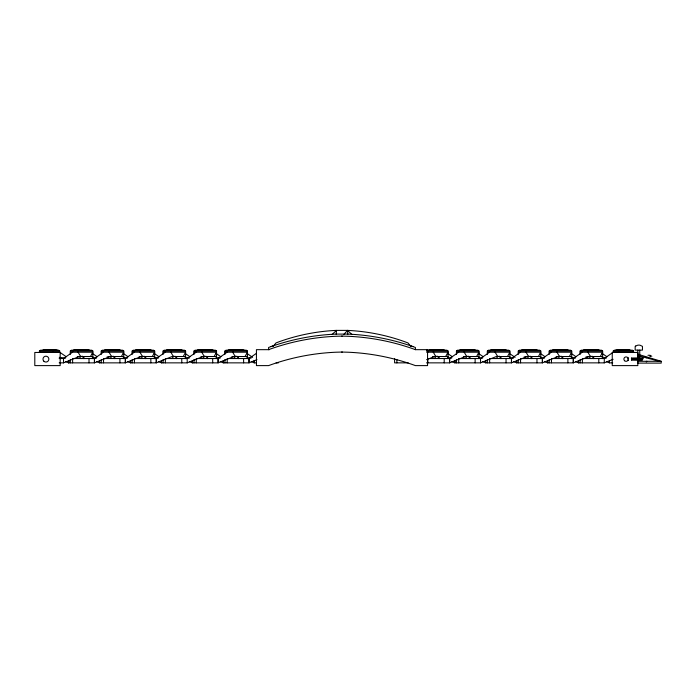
<?xml version="1.0" encoding="UTF-8"?>
<svg xmlns="http://www.w3.org/2000/svg" width="696" height="696" viewBox="0 0 696 696"><rect width="100%" height="100%" fill="white"/><g stroke="black" fill="none" stroke-linecap="round" stroke-linejoin="round"><path stroke-width="1.04" d="M336.194 334.315L336.49 330.391L347.504 330.391A195.454 195.454 0 0 1 404.741 341.727L407.96 342.919L411.075 346.599M631.542 358.057L631.429 359.023L643.252 358.797L643.104 357.831L631.542 358.04M90.463 356.526L92.846 352.202L70.322 352.202M121.382 356.526L123.766 352.202L101.242 352.202M152.302 356.526L154.686 352.202L132.162 352.202M183.222 356.526L185.606 352.202L163.081 352.202M214.142 356.526L216.526 352.202L194.001 352.202M245.053 356.526L247.445 352.202L224.921 352.202M445.649 356.526L448.041 352.202L426.596 352.202M476.569 356.526L478.961 352.202L456.437 352.202M507.488 356.526L509.881 352.202L487.357 352.202M538.408 356.526L540.801 352.202L518.276 352.202M569.328 356.526L571.721 352.202L549.196 352.202M600.248 356.526L602.64 352.202L580.116 352.202M78.605 350.201L78.1 352.202L80.632 356.526M109.524 350.201L109.02 352.202L111.551 356.526M140.444 350.201L139.939 352.202L142.471 356.526M171.364 350.201L170.859 352.202L173.391 356.526M202.284 350.201L201.779 352.202L204.302 356.526M233.204 350.201L232.699 352.202L235.222 356.526M433.799 350.201L433.295 352.202L435.818 356.526M464.719 350.201L464.215 352.202L466.738 356.526M495.639 350.201L495.134 352.202L497.657 356.526M526.559 350.201L526.054 352.202L528.577 356.526M557.479 350.201L556.974 352.202L559.497 356.526M588.398 350.201L587.885 352.202L590.417 356.526M619.31 350.201L618.805 352.202M646.279 361.998L646.784 361.18M627.836 358.353L628.279 357.718M79.283 358.536L80.962 356.161M110.203 358.536L111.882 356.161M141.123 358.536L142.802 356.161M172.042 358.536L173.722 356.161M202.962 358.536L204.641 356.161M233.882 358.536L235.561 356.161M434.478 358.536L436.157 356.161M465.398 358.536L467.077 356.161M496.318 358.536L497.997 356.161M527.229 358.536L528.917 356.161M558.149 358.536L559.836 356.161M589.068 358.536L590.747 356.161M272.919 346.599L276.034 342.919L279.244 341.71A195.454 195.454 0 0 1 336.49 330.374L332.018 334.55M343.624 334.68L347.504 330.391L351.976 334.55M79.144 349.67L78.126 350.201M110.064 349.67L109.046 350.201M140.984 349.67L139.966 350.201M171.903 349.67L170.885 350.201M202.823 349.67L201.796 350.201M233.743 349.67L232.716 350.201M434.339 349.67L433.312 350.201M465.259 349.67L464.232 350.201M496.178 349.67L495.152 350.201M527.098 349.67L526.072 350.201M558.009 349.67L556.991 350.201M588.929 349.67L587.911 350.201M619.849 349.67L618.831 350.201M59.717 352.202L39.411 352.202L39.411 351.045L40.525 350.201L58.603 350.201L59.717 351.045L59.717 352.202L66.311 356.804M70.322 354.368L70.322 351.045L71.444 350.201L91.733 350.201L92.846 351.045L92.846 358.64M73.654 350.201L72.541 351.045L72.541 352.202L63.475 358.536L63.58 362.86L59.169 362.86M101.242 354.368L101.242 351.045L102.364 350.201L122.653 350.201L123.766 351.045L123.766 358.64M104.574 350.201L103.452 351.045L103.452 352.202L94.395 358.536L94.395 362.86L110.229 356.526L123.766 356.526M132.162 354.368L132.162 351.045L133.284 350.201L153.572 350.201L154.686 351.045L154.686 358.64M135.494 350.201L134.371 351.045L134.371 352.202L125.315 358.536L125.315 362.86L141.149 356.526L154.686 356.526M163.081 354.368L163.081 351.045L164.204 350.201L184.492 350.201L185.606 351.045L185.606 358.64M166.414 350.201L165.291 351.045L165.291 352.202L156.235 358.536L156.235 362.86L172.069 356.526L185.606 356.526M194.001 354.368L194.001 351.045L195.124 350.201L215.412 350.201L216.526 351.045L216.526 358.64M197.333 350.201L196.211 351.045L196.211 352.202L187.154 358.536L187.259 362.86L161.437 362.86L161.437 360.676M224.921 354.368L224.921 351.045L226.043 350.201L246.332 350.201L247.445 351.045L247.445 358.64M228.253 350.201L227.131 351.045L227.131 352.202L218.074 358.536L218.074 362.86L233.908 356.526L247.445 356.526M428.84 350.201L427.727 351.045L427.727 352.202M456.437 354.368L456.437 351.045L457.55 350.201L477.839 350.201L478.961 351.045L478.961 358.64M459.76 350.201L458.647 351.045L458.647 352.202L449.581 358.536L449.581 362.86L465.415 356.526L478.961 356.526M487.357 354.368L487.357 351.045L488.47 350.201L508.759 350.201L509.881 351.045L509.881 358.64M490.68 350.201L489.566 351.045L489.566 352.202L480.501 358.536L480.605 362.86L454.784 362.86L454.784 360.676M518.276 354.368L518.276 351.045L519.39 350.201L539.678 350.201L540.801 351.045L540.801 358.64M521.6 350.201L520.486 351.045L520.486 352.202L511.421 358.536L511.421 362.86L527.255 356.526L540.801 356.526M549.196 354.368L549.196 351.045L550.31 350.201L570.598 350.201L571.721 351.045L571.721 358.64M552.52 350.201L551.406 351.045L551.406 352.202L542.341 358.536L542.341 362.86L558.175 356.526L571.721 356.526M580.116 354.368L580.116 351.045L581.23 350.201L601.518 350.201L602.64 351.045L602.64 358.64M583.439 350.201L582.326 351.045L582.326 352.202L573.26 358.536L573.26 362.86L589.094 356.526L602.64 356.526M613.246 352.202L613.246 351.045L614.359 350.201L632.438 350.201L633.56 351.045L633.56 352.202L613.246 352.202L604.18 358.536M256.406 353.359L248.994 358.536L248.994 362.86L256.963 359.675M76.743 349.67L74.82 350.201M107.662 349.67L105.74 350.201M138.582 349.67L136.66 350.201M169.502 349.67L167.579 350.201M200.422 349.67L198.499 350.201M231.342 349.67L229.419 350.201M431.929 349.67L430.015 350.201M462.849 349.67L460.935 350.201M493.768 349.67L491.855 350.201M524.688 349.67L522.774 350.201M555.608 349.67L553.685 350.201M586.528 349.67L584.605 350.201M42.482 350.305L44.057 349.67L55.515 349.67L57.437 350.201M73.402 350.305L74.977 349.67L88.201 349.67L89.775 350.305M104.322 350.305L105.896 349.67L119.12 349.67L120.695 350.305M135.242 350.305L136.816 349.67L150.04 349.67L151.615 350.305M166.161 350.305L167.736 349.67L180.96 349.67L182.535 350.305M197.081 350.305L198.647 349.67L211.88 349.67L213.454 350.305M227.992 350.305L229.567 349.67L242.8 349.67L244.374 350.305M428.588 350.305L430.163 349.67L443.395 349.67L444.97 350.305M459.508 350.305L461.083 349.67L474.315 349.67L475.89 350.305M490.428 350.305L492.002 349.67L505.235 349.67L506.801 350.305M521.347 350.305L522.922 349.67L536.146 349.67L537.721 350.305M552.267 350.305L553.842 349.67L567.066 349.67L568.641 350.305M583.187 350.305L584.762 349.67L597.986 349.67L599.56 350.305M63.475 362.86L79.309 356.526L92.846 356.526M187.154 362.86L202.988 356.526L216.526 356.526M426.631 359.675L434.495 356.526L448.041 356.526M480.501 362.86L496.335 356.526L509.881 356.526M604.18 362.86L613.133 359.284M271.048 346.617L274.502 345.416M647.959 355.273L650.02 355.273L651.813 356.308M77.195 356.796L79.309 356.526M107.062 356.935L110.229 356.526M139.035 356.796L141.149 356.526M200.874 356.796L202.988 356.526M231.794 356.796L233.908 356.526M432.39 356.796L434.495 356.526M463.31 356.796L465.415 356.526M524.088 356.935L527.255 356.526M556.06 356.796L558.175 356.526M585.928 356.935L589.094 356.526M342.328 336.125L336.046 336.281A224.008 224.008 0 0 0 268.569 349.67L268.569 347.487A224.008 224.008 0 0 1 336.046 334.097L347.939 334.097A224.008 224.008 0 0 1 415.425 347.487L415.425 349.67L427.561 349.67L427.561 365.609L415.425 365.609A224.008 224.008 0 0 0 347.939 352.22L341.666 352.046M342.328 352.046L336.046 352.22A224.008 224.008 0 0 0 268.569 365.609L256.433 365.609L256.433 349.67L269.43 349.67M426.631 350.201L446.919 350.201L448.041 351.045L448.041 358.64M39.411 351.045L59.717 351.045M70.322 351.045L92.846 351.045M101.242 351.045L123.766 351.045M132.162 351.045L154.686 351.045M163.081 351.045L185.606 351.045M194.001 351.045L216.526 351.045M224.921 351.045L247.445 351.045M426.596 351.045L448.041 351.045M456.437 351.045L478.961 351.045M487.357 351.045L509.881 351.045M518.276 351.045L540.801 351.045M549.196 351.045L571.721 351.045M580.116 351.045L602.64 351.045M613.246 351.045L633.56 351.045M637.719 354.203L661.2 361.294L661.2 363.112L637.719 363.112L637.719 361.294L661.2 361.294M637.719 355.552L659.373 361.294M59.169 358.536L63.58 358.536M73.637 358.536L94.499 358.536L94.499 362.86L68.678 362.86L65.728 361.642M104.557 358.536L125.419 358.536L125.419 362.86L99.598 362.86L99.598 360.676M135.476 358.536L156.339 358.536L156.339 362.86L130.517 362.86L130.517 360.676M166.396 358.536L187.259 358.536M197.316 358.536L218.179 358.536L218.179 362.86L192.357 362.86L192.357 360.676M228.236 358.536L249.098 358.536L249.098 362.86L223.277 362.86L223.277 360.676M428.823 358.536L449.686 358.536L449.686 362.86L426.509 362.86M459.743 358.536L480.605 358.536M490.663 358.536L511.525 358.536L511.525 362.86L485.704 362.86L485.704 360.676M552.502 358.536L573.365 358.536L573.365 362.86L547.543 362.86L547.543 360.676M256.45 362.86L254.197 362.86L254.197 360.676M276.086 362.86L278.365 362.86M408.195 362.86L394.597 362.86L394.597 358.536M606.433 361.642L609.487 362.86L612.715 362.86M631.533 359.145L642.33 359.406L642.164 360.38L631.655 360.137M341.666 336.125L347.939 336.281A224.008 224.008 0 0 1 415.425 349.67M602.101 357.596L606.32 358.135M571.181 357.596L575.401 358.135M540.261 357.596L544.481 358.135M509.342 357.596L513.561 358.135M478.422 357.596L482.641 358.135M447.502 357.596L451.721 358.135M246.906 357.596L251.134 358.135M215.986 357.596L220.214 358.135M185.066 357.596L189.295 358.135M154.147 357.596L158.375 358.135M123.236 357.596L127.455 358.135M92.316 357.596L96.535 358.135M59.282 357.335L65.615 358.135M409.492 345.416L412.945 346.617M575.514 361.642L578.567 362.86L578.567 360.693M544.594 361.642L547.648 362.86L547.648 360.693M513.674 361.642L516.728 362.86L516.728 360.693M482.754 361.642L485.808 362.86M451.834 361.642L454.888 362.86L454.888 360.693M251.247 361.642L254.301 362.86L254.301 360.693M220.327 361.642L223.381 362.86M189.408 361.642L192.461 362.86L192.461 360.693M158.488 361.642L161.542 362.86L161.542 360.693M127.568 361.642L130.622 362.86L130.622 360.693M96.648 361.642L99.702 362.86M630.48 350.305L628.906 349.67L617.448 349.67L615.525 350.201M649.768 356.239L650.49 356.535M602.075 353.359L607.016 356.804M571.155 353.359L576.097 356.804M540.235 353.359L545.177 356.804M510.142 353.933L515.083 357.387M478.396 353.359L483.337 356.804M447.476 353.359L452.417 356.804M247.706 353.933L252.648 357.387M215.969 353.359L220.91 356.804M185.867 353.933L189.991 356.804M154.129 353.359L159.071 356.804M123.209 353.359L128.151 356.804M92.29 353.359L97.231 356.804M645.67 356.97L646.279 357.796M627.827 359.893L628.288 360.528M592 356.161L593.679 358.536M561.08 356.161L562.76 358.536M530.161 356.161L531.84 358.536M499.241 356.161L500.92 358.536M468.321 356.161L470 358.536M437.401 356.161L439.08 358.536M236.805 356.161L238.484 358.536M205.886 356.161L207.565 358.536M174.966 356.161L176.654 358.536M144.046 356.161L145.734 358.536M113.135 356.161L114.814 358.536M82.215 356.161L83.894 358.536M51.556 349.67L52 350.201M52.487 350.201L52.844 352.202M631.542 359.153L631.646 360.119M347.504 330.391L347.8 334.315M639.746 350.114L639.746 357.074L637.797 357.074L637.797 350.114M637.823 358.527L637.823 352.454L612.245 352.454L612.245 365.609L637.823 365.609L637.823 360.545M609.383 360.676L609.383 362.86M598.795 358.536L598.795 362.86M593.679 356.526L593.679 358.64M582.395 362.86L582.395 358.536L604.285 358.536L604.285 362.86L578.463 362.86L578.463 360.676M580.116 359.615L580.116 362.86M567.884 358.536L567.884 362.86M562.76 356.526L562.76 358.64M551.476 358.536L551.476 362.86M549.196 359.615L549.196 362.86M536.964 358.536L536.964 362.86M531.84 356.526L531.84 358.64M520.556 362.86L520.556 358.536L542.445 358.536L542.445 362.86L516.623 362.86L516.623 360.676M518.276 359.615L518.276 362.86M506.044 358.536L506.044 362.86M500.92 356.526L500.92 358.64M489.636 358.536L489.636 362.86M487.357 359.615L487.357 362.86M475.124 358.536L475.124 362.86M470 356.526L470 358.64M458.716 358.536L458.716 362.86M456.437 359.615L456.437 362.86M444.205 358.536L444.205 362.86M439.08 356.526L439.08 358.64M427.796 358.536L427.796 362.86M396.877 359.615L396.877 362.86M243.609 358.536L243.609 362.86M238.484 356.526L238.484 358.64M227.209 358.536L227.209 362.86M224.921 359.615L224.921 362.86M212.689 358.536L212.689 362.86M207.565 356.526L207.565 358.64M196.289 358.536L196.289 362.86M194.001 359.615L194.001 362.86M181.769 358.536L181.769 362.86M176.654 356.526L176.654 358.64M165.37 358.536L165.37 362.86M163.081 359.615L163.081 362.86M150.849 358.536L150.849 362.86M145.734 356.526L145.734 358.64M134.45 358.536L134.45 362.86M132.162 359.615L132.162 362.86M119.929 358.536L119.929 362.86M114.814 356.526L114.814 358.64M103.53 358.536L103.53 362.86M101.242 359.615L101.242 362.86M89.01 358.536L89.01 362.86M83.894 356.526L83.894 358.64M72.61 358.536L72.61 362.86M70.322 359.615L70.322 362.86M635.709 346.034L635.161 346.417L635.161 350.114L642.46 350.114L642.46 346.356L640.094 345.242A5.759 5.759 0 0 0 637.519 345.268L635.709 346.034M60.178 352.454L34.8 352.454L34.8 365.609L60.178 365.609L60.178 352.454M68.782 362.86L68.782 360.693L68.678 362.86M624.59 360.737A2.21 2.21 0 0 0 628.244 359.615A2.21 2.21 0 0 0 625.443 357.013A2.21 2.21 0 0 0 624.59 360.737M43.918 361.276A2.941 2.941 0 0 0 48.781 359.78A2.941 2.941 0 0 0 45.057 356.317A2.941 2.941 0 0 0 43.918 361.276"/></g></svg>
